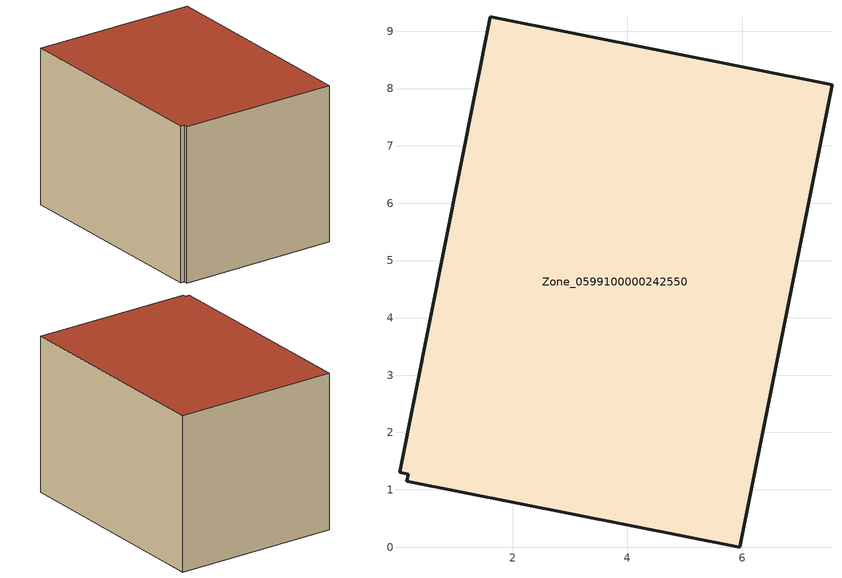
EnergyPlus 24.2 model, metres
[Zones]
Zone_0599100000242550
 floor ground (C_G): 0.17,1.27 0.03,1.31 1.61,9.25 7.57,8.07 5.96,0 0.15,1.15 z0
 wall outside (C_F): 5.96,0 7.57,8.07 1.61,9.25 0.03,1.31 0.17,1.27 0.15,1.15 5.96,0 z0:5.75
 roof outside (C_R): 0.17,1.27 0.15,1.15 5.96,0 7.57,8.07 1.61,9.25 0.03,1.31 z5.75
[BUILDING]
Pand.0599100000242550: North Axis=0; Terrain=City; Loads Convergence Tolerance Value=0.04; Temperature Convergence Tolerance Value=0.4; Solar Distribution=FullExterior; Maximum Number of Warmup Days=25; Minimum Number of Warmup Days=1
[Site:Location]
Rotterdam.The.Hague.AP_ZH_NLD Design_Conditions: Latitude=51.96; Longitude=4.45; Time Zone=1; Elevation=-4.5
[SITE:GROUNDTEMPERATURE:BUILDINGSURFACE]
18, 18, 18, 18, 18, 18, 18, 18, 18, 18, 18, 18
[MATERIAL] Thermal Absorptance=0.9; Solar Absorptance=0.7; Visible Absorptance=0.7
Name | Roughness | Thickness | Conductivity | Density | Specific Heat
G.TI.1965-1974 | MediumSmooth | 0.15 | 0.882353 | 540 | 1210
F.TI.1965-1974 | Rough | 0.3 | 0.697674 | 1920 | 840
R.TI.1965-1974 | MediumRough | 0.2 | 0.232558 | 1500 | 1000
[CONSTRUCTION]
C_G: G.TI.1965-1974
C_F: F.TI.1965-1974
C_R: R.TI.1965-1974
[ZONE]
Zone_0599100000242550: Type=1; Multiplier=1; Ceiling Height=Autocalculate; Volume=Autocalculate; Floor Area=autocalculate; Part of Total Floor Area=Yes
[ZONEINFILTRATION:DESIGNFLOWRATE]
Infil_Zone_0599100000242550: Zone or ZoneList or Space or SpaceList=Zone_0599100000242550; Schedule=AlwaysOn; Design Flow Rate Calculation Method=Flow/Area; Flow Rate per Floor Area=0.003; Constant Term Coefficient=1; Temperature Term Coefficient=0; Velocity Term Coefficient=0; Velocity Squared Term Coefficient=0
[HVACTEMPLATE:ZONE:IDEALLOADSAIRSYSTEM]
Zone_0599100000242550: Maximum Heating Supply Air Temperature=50; Minimum Cooling Supply Air Temperature=13; Maximum Heating Supply Air Humidity Ratio=0.0156; Minimum Cooling Supply Air Humidity Ratio=0.0077; Heating Limit=NoLimit; Cooling Limit=NoLimit; Dehumidification Control Type=ConstantSensibleHeatRatio; Cooling Sensible Heat Ratio=0.7; Dehumidification Setpoint=60; Humidification Control Type=None; Humidification Setpoint=30; Outdoor Air Method=None; Outdoor Air Flow Rate per Person=0.00944; Outdoor Air Flow Rate per Zone Floor Area=0; Outdoor Air Flow Rate per Zone=0; Demand Controlled Ventilation Type=None; Outdoor Air Economizer Type=NoEconomizer; Heat Recovery Type=None; Sensible Heat Recovery Effectiveness=0.7; Latent Heat Recovery Effectiveness=0.65
[ZONECONTROL:THERMOSTAT]
ThermostatControl_Zone_0599100000242550: Zone or ZoneList=Zone_0599100000242550; Control Type Schedule=DualSetpointControlType; Control 1=Thermostat_Zone_0599100000242550; Temperature Difference Between Cutout And Setpoint=0
[THERMOSTATSETPOINT:DUALSETPOINT]
Thermostat_Zone_0599100000242550: Heating Setpoint Temperature Schedule=HeatingSetpoint_Zone_0599100000242550; Cooling Setpoint Temperature Schedule=CoolingSetpoint_Zone_0599100000242550
[SCHEDULE:COMPACT]
HeatingSetpoint_Zone_0599100000242550: Through: 12/31, For: AllDays, Until: 24:00, 21
CoolingSetpoint_Zone_0599100000242550: Through: 12/31, For: AllDays, Until: 24:00, 24
DualSetpointControlType: Through: 12/31, For: AllDays, Until: 24:00, 4
AlwaysOn: Through: 12/31, For: AllDays, Until: 24:00, 1
